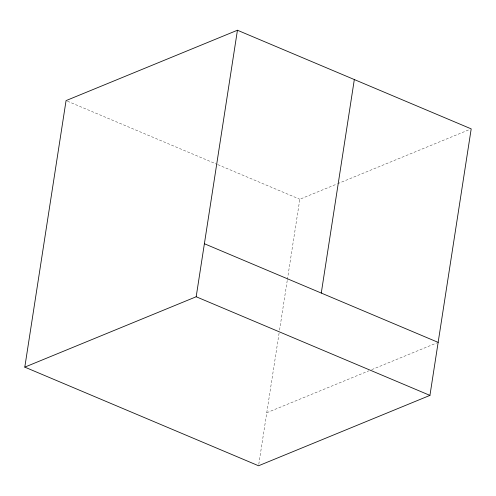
<?xml version="1.0" encoding="UTF-8"?>
<svg xmlns="http://www.w3.org/2000/svg" width="496" height="496" viewBox="0 0 496 496"><rect width="100%" height="100%" fill="white"/><g stroke="black" fill="none" stroke-linecap="round" stroke-linejoin="round"><path stroke-width="0.37" stroke-dasharray="2.48 1.86" d="M258.794 464.25L279.087 333.157M279.558 330.1L287.258 280.358M287.382 279.595L299.82 199.243L336.951 183.997M337.664 183.7L469.774 129.456M266.767 412.746L368.881 370.816M371.74 369.644L436.722 342.959M67.487 101.209L217.149 164.356M217.862 164.66L299.82 199.243"/><path stroke-width="0.74" d="M24.8 367.127L66.061 100.607L237.441 30.231L471.2 128.873L429.939 395.393L258.559 465.769L24.8 367.127L196.18 296.757L429.939 395.393M196.18 296.757L237.441 30.231M321.272 293.055L354.324 79.552M204.389 243.734L438.148 342.376"/></g></svg>
